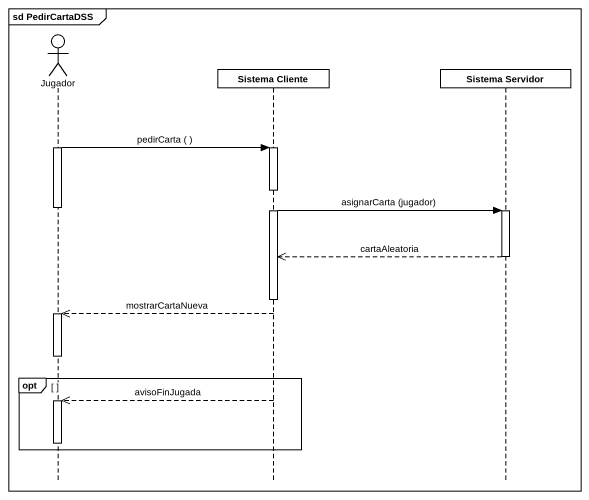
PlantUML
@startuml
mainframe sd PedirCartaDSS
hide footbox
actor Jugador
participant "Sistema Cliente" as Sistema_Cliente
participant "Sistema Servidor" as Sistema_Servidor

activate Jugador
Jugador -> Sistema_Cliente : pedirCarta ( )
activate Sistema_Cliente
deactivate Jugador
Sistema_Cliente -> Sistema_Servidor : asignarCarta (jugador)
activate Sistema_Servidor
Sistema_Servidor -->> Sistema_Cliente : cartaAleatoria
deactivate Sistema_Servidor
deactivate Sistema_Cliente
Sistema_Cliente -->> Jugador : mostrarCartaNueva
activate Jugador
deactivate Jugador
opt
  Sistema_Cliente -->> Jugador : avisoFinJugada
  activate Jugador
  deactivate Jugador
end
@enduml
